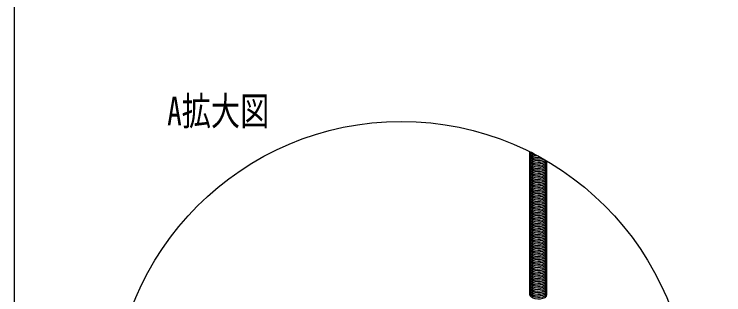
# Model space of a CAD drawing. Units: millimetres on the paper. Extents: x -142 to 140, y -97 to 98.
# Drawn here: x -142.1 to -45.6, y -37.4 to 0.7 of the extents above; entities that cross this region are included whole.
import ezdxf
from ezdxf.enums import TextEntityAlignment as Align

# ---------------------------------------------------------------- set-up
doc = ezdxf.new("R2010")
doc.units = ezdxf.units.MM
doc.layers.add('0-0_文字･図枠･寸法', color=7, linetype='Continuous')
doc.layers.add('0-3_天井下地', color=7, linetype='Continuous')
doc.styles.add('ＭＳ ゴシック', font='')
doc.styles.get('ＭＳ ゴシック').set_extended_font_data('MS Gothic')

msp = doc.modelspace()

# ---------------------------------------------------------------- linework, layer by layer
at = {"layer": '0-0_文字･図枠･寸法'}
msp.add_lwpolyline([(139.936, 98.231), (-142.064, 98.231), (-142.064, -96.769)], dxfattribs=at)
msp.add_circle((-89.421, -53.015), 39.18, dxfattribs=at)
at = {"layer": '0-3_天井下地'}
for points in [[(-70.441, -18.738), (-70.528, -18.757), (-70.862, -18.77), (-71.189, -18.729), (-71.483, -18.637), (-71.72, -18.5), (-71.88, -18.33), (-71.952, -18.141), (-71.94, -17.986)], [(-70.176, -18.886), (-70.214, -18.903), (-70.528, -18.97), (-70.862, -18.984), (-71.189, -18.943), (-71.483, -18.85), (-71.72, -18.713), (-71.88, -18.544), (-71.952, -18.355), (-71.94, -18.2)], [(-70.779, -18.553), (-70.862, -18.557), (-71.189, -18.516), (-71.483, -18.423), (-71.72, -18.286), (-71.88, -18.117), (-71.944, -17.948)], [(-71.345, -18.253), (-71.483, -18.21), (-71.72, -18.073), (-71.742, -18.05)], [(-69.963, -19.008), (-70.214, -19.116), (-70.528, -19.184), (-70.862, -19.197), (-71.189, -19.156), (-71.483, -19.064), (-71.72, -18.927), (-71.88, -18.757), (-71.952, -18.568), (-71.94, -18.413)], [(-69.946, -19.214), (-70.214, -19.33), (-70.528, -19.397), (-70.862, -19.411), (-71.189, -19.37), (-71.483, -19.277), (-71.72, -19.14), (-71.88, -18.971), (-71.952, -18.782), (-71.94, -18.627)], [(-69.946, -19.427), (-70.214, -19.543), (-70.528, -19.611), (-70.862, -19.624), (-71.189, -19.583), (-71.483, -19.491), (-71.72, -19.354), (-71.88, -19.184), (-71.952, -18.995), (-71.94, -18.84)], [(-69.946, -19.641), (-70.214, -19.757), (-70.528, -19.824), (-70.862, -19.838), (-71.189, -19.797), (-71.483, -19.704), (-71.72, -19.568), (-71.88, -19.398), (-71.952, -19.209), (-71.94, -19.054)], [(-69.946, -19.854), (-70.214, -19.97), (-70.528, -20.038), (-70.862, -20.052), (-71.189, -20.01), (-71.483, -19.918), (-71.72, -19.781), (-71.88, -19.611), (-71.952, -19.422), (-71.94, -19.267)], [(-69.946, -19.854), (-70.214, -19.97), (-70.528, -20.038), (-70.862, -20.052), (-71.189, -20.01), (-71.483, -19.918), (-71.72, -19.781), (-71.88, -19.611), (-71.952, -19.422), (-71.94, -19.267)], [(-69.946, -20.068), (-70.214, -20.184), (-70.528, -20.251), (-70.862, -20.265), (-71.189, -20.224), (-71.483, -20.131), (-71.72, -19.995), (-71.88, -19.825), (-71.952, -19.636), (-71.94, -19.481)], [(-69.946, -20.281), (-70.214, -20.397), (-70.528, -20.465), (-70.862, -20.479), (-71.189, -20.437), (-71.483, -20.345), (-71.72, -20.208), (-71.88, -20.038), (-71.952, -19.849), (-71.94, -19.694)], [(-69.946, -20.495), (-70.214, -20.611), (-70.528, -20.678), (-70.862, -20.692), (-71.189, -20.651), (-71.483, -20.558), (-71.72, -20.422), (-71.88, -20.252), (-71.952, -20.063), (-71.94, -19.908)], [(-69.946, -20.708), (-70.214, -20.824), (-70.528, -20.892), (-70.862, -20.906), (-71.189, -20.864), (-71.483, -20.772), (-71.72, -20.635), (-71.88, -20.465), (-71.952, -20.276), (-71.94, -20.121)], [(-69.946, -20.922), (-70.214, -21.038), (-70.528, -21.105), (-70.862, -21.119), (-71.189, -21.078), (-71.483, -20.985), (-71.72, -20.849), (-71.88, -20.679), (-71.952, -20.49), (-71.94, -20.335)], [(-69.946, -21.135), (-70.214, -21.251), (-70.528, -21.319), (-70.862, -21.333), (-71.189, -21.291), (-71.483, -21.199), (-71.72, -21.062), (-71.88, -20.892), (-71.952, -20.703), (-71.94, -20.548)], [(-69.946, -21.349), (-70.214, -21.465), (-70.528, -21.532), (-70.862, -21.546), (-71.189, -21.505), (-71.483, -21.412), (-71.72, -21.276), (-71.88, -21.106), (-71.952, -20.917), (-71.94, -20.762)], [(-69.946, -21.349), (-70.214, -21.465), (-70.528, -21.532), (-70.862, -21.546), (-71.189, -21.505), (-71.483, -21.412), (-71.72, -21.276), (-71.88, -21.106), (-71.952, -20.917), (-71.94, -20.762)], [(-69.946, -21.562), (-70.214, -21.678), (-70.528, -21.746), (-70.862, -21.76), (-71.189, -21.718), (-71.483, -21.626), (-71.72, -21.489), (-71.88, -21.319), (-71.952, -21.13), (-71.94, -20.975)], [(-69.946, -21.776), (-70.214, -21.892), (-70.528, -21.959), (-70.862, -21.973), (-71.189, -21.932), (-71.483, -21.839), (-71.72, -21.703), (-71.88, -21.533), (-71.952, -21.344), (-71.94, -21.189)], [(-69.946, -21.989), (-70.214, -22.105), (-70.528, -22.173), (-70.862, -22.187), (-71.189, -22.146), (-71.483, -22.053), (-71.72, -21.916), (-71.88, -21.746), (-71.952, -21.558), (-71.94, -21.402)], [(-69.946, -22.203), (-70.214, -22.319), (-70.528, -22.386), (-70.862, -22.4), (-71.189, -22.359), (-71.483, -22.266), (-71.72, -22.13), (-71.88, -21.96), (-71.952, -21.771), (-71.94, -21.616)], [(-69.946, -22.416), (-70.214, -22.532), (-70.528, -22.6), (-70.862, -22.614), (-71.189, -22.573), (-71.483, -22.48), (-71.72, -22.343), (-71.88, -22.173), (-71.952, -21.985), (-71.94, -21.829)], [(-69.946, -22.63), (-70.214, -22.746), (-70.528, -22.813), (-70.862, -22.827), (-71.189, -22.786), (-71.483, -22.693), (-71.72, -22.557), (-71.88, -22.387), (-71.952, -22.198), (-71.94, -22.043)], [(-69.946, -22.63), (-70.214, -22.746), (-70.528, -22.813), (-70.862, -22.827), (-71.189, -22.786), (-71.483, -22.693), (-71.72, -22.557), (-71.88, -22.387), (-71.952, -22.198), (-71.94, -22.043)], [(-69.946, -22.843), (-70.214, -22.959), (-70.528, -23.027), (-70.862, -23.041), (-71.189, -23), (-71.483, -22.907), (-71.72, -22.77), (-71.88, -22.6), (-71.952, -22.412), (-71.94, -22.256)], [(-69.946, -23.057), (-70.214, -23.173), (-70.528, -23.24), (-70.862, -23.254), (-71.189, -23.213), (-71.483, -23.12), (-71.72, -22.984), (-71.88, -22.814), (-71.952, -22.625), (-71.94, -22.47)], [(-69.946, -23.27), (-70.214, -23.386), (-70.528, -23.454), (-70.862, -23.468), (-71.189, -23.427), (-71.483, -23.334), (-71.72, -23.197), (-71.88, -23.028), (-71.952, -22.839), (-71.94, -22.683)], [(-69.946, -23.484), (-70.214, -23.6), (-70.528, -23.667), (-70.862, -23.681), (-71.189, -23.64), (-71.483, -23.547), (-71.72, -23.411), (-71.88, -23.241), (-71.952, -23.052), (-71.94, -22.897)], [(-69.946, -23.697), (-70.214, -23.813), (-70.528, -23.881), (-70.862, -23.895), (-71.189, -23.854), (-71.483, -23.761), (-71.72, -23.624), (-71.88, -23.455), (-71.952, -23.266), (-71.94, -23.11)], [(-69.946, -23.911), (-70.214, -24.027), (-70.528, -24.094), (-70.862, -24.108), (-71.189, -24.067), (-71.483, -23.974), (-71.72, -23.838), (-71.88, -23.668), (-71.952, -23.479), (-71.94, -23.324)], [(-69.946, -24.124), (-70.214, -24.24), (-70.528, -24.308), (-70.862, -24.322), (-71.189, -24.281), (-71.483, -24.188), (-71.72, -24.051), (-71.88, -23.882), (-71.952, -23.693), (-71.94, -23.537)], [(-69.946, -24.124), (-70.214, -24.24), (-70.528, -24.308), (-70.862, -24.322), (-71.189, -24.281), (-71.483, -24.188), (-71.72, -24.051), (-71.88, -23.882), (-71.952, -23.693), (-71.94, -23.537)], [(-69.946, -24.338), (-70.214, -24.454), (-70.528, -24.521), (-70.862, -24.535), (-71.189, -24.494), (-71.483, -24.401), (-71.72, -24.265), (-71.88, -24.095), (-71.952, -23.906), (-71.94, -23.751)], [(-69.946, -24.552), (-70.214, -24.667), (-70.528, -24.735), (-70.862, -24.749), (-71.189, -24.708), (-71.483, -24.615), (-71.72, -24.478), (-71.88, -24.309), (-71.952, -24.12), (-71.94, -23.964)], [(-69.946, -24.765), (-70.214, -24.881), (-70.528, -24.948), (-70.862, -24.962), (-71.189, -24.921), (-71.483, -24.828), (-71.72, -24.692), (-71.88, -24.522), (-71.952, -24.333), (-71.94, -24.178)], [(-69.946, -24.979), (-70.214, -25.094), (-70.528, -25.162), (-70.862, -25.176), (-71.189, -25.135), (-71.483, -25.042), (-71.72, -24.905), (-71.88, -24.736), (-71.952, -24.547), (-71.94, -24.391)], [(-69.946, -25.192), (-70.214, -25.308), (-70.528, -25.375), (-70.862, -25.389), (-71.189, -25.348), (-71.483, -25.256), (-71.72, -25.119), (-71.88, -24.949), (-71.952, -24.76), (-71.94, -24.605)], [(-69.946, -25.406), (-70.214, -25.521), (-70.528, -25.589), (-70.862, -25.603), (-71.189, -25.562), (-71.483, -25.469), (-71.72, -25.332), (-71.88, -25.163), (-71.952, -24.974), (-71.94, -24.818)], [(-69.946, -25.406), (-70.214, -25.521), (-70.528, -25.589), (-70.862, -25.603), (-71.189, -25.562), (-71.483, -25.469), (-71.72, -25.332), (-71.88, -25.163), (-71.952, -24.974), (-71.94, -24.818)], [(-69.946, -25.619), (-70.214, -25.735), (-70.528, -25.802), (-70.862, -25.816), (-71.189, -25.775), (-71.483, -25.683), (-71.72, -25.546), (-71.88, -25.376), (-71.952, -25.187), (-71.94, -25.032)], [(-69.946, -25.833), (-70.214, -25.948), (-70.528, -26.016), (-70.862, -26.03), (-71.189, -25.989), (-71.483, -25.896), (-71.72, -25.759), (-71.88, -25.59), (-71.952, -25.401), (-71.94, -25.246)], [(-69.946, -26.046), (-70.214, -26.162), (-70.528, -26.23), (-70.862, -26.243), (-71.189, -26.202), (-71.483, -26.11), (-71.72, -25.973), (-71.88, -25.803), (-71.952, -25.614), (-71.94, -25.459)], [(-69.946, -26.26), (-70.214, -26.375), (-70.528, -26.443), (-70.862, -26.457), (-71.189, -26.416), (-71.483, -26.323), (-71.72, -26.186), (-71.88, -26.017), (-71.952, -25.828), (-71.94, -25.673)], [(-69.946, -26.473), (-70.214, -26.589), (-70.528, -26.657), (-70.862, -26.67), (-71.189, -26.629), (-71.483, -26.537), (-71.72, -26.4), (-71.88, -26.23), (-71.952, -26.041), (-71.94, -25.886)], [(-69.946, -26.687), (-70.214, -26.802), (-70.528, -26.87), (-70.862, -26.884), (-71.189, -26.843), (-71.483, -26.75), (-71.72, -26.613), (-71.88, -26.444), (-71.952, -26.255), (-71.94, -26.1)], [(-69.946, -26.9), (-70.214, -27.016), (-70.528, -27.084), (-70.862, -27.097), (-71.189, -27.056), (-71.483, -26.964), (-71.72, -26.827), (-71.88, -26.657), (-71.952, -26.468), (-71.94, -26.313)], [(-69.946, -26.9), (-70.214, -27.016), (-70.528, -27.084), (-70.862, -27.097), (-71.189, -27.056), (-71.483, -26.964), (-71.72, -26.827), (-71.88, -26.657), (-71.952, -26.468), (-71.94, -26.313)], [(-69.946, -27.114), (-70.214, -27.23), (-70.528, -27.297), (-70.862, -27.311), (-71.189, -27.27), (-71.483, -27.177), (-71.72, -27.04), (-71.88, -26.871), (-71.952, -26.682), (-71.94, -26.527)], [(-69.946, -27.327), (-70.214, -27.443), (-70.528, -27.511), (-70.862, -27.524), (-71.189, -27.483), (-71.483, -27.391), (-71.72, -27.254), (-71.88, -27.084), (-71.952, -26.895), (-71.94, -26.74)], [(-69.946, -27.541), (-70.214, -27.657), (-70.528, -27.724), (-70.862, -27.738), (-71.189, -27.697), (-71.483, -27.604), (-71.72, -27.467), (-71.88, -27.298), (-71.952, -27.109), (-71.94, -26.954)], [(-69.946, -27.754), (-70.214, -27.87), (-70.528, -27.938), (-70.862, -27.951), (-71.189, -27.91), (-71.483, -27.818), (-71.72, -27.681), (-71.88, -27.511), (-71.952, -27.322), (-71.94, -27.167)], [(-69.946, -27.968), (-70.214, -28.084), (-70.528, -28.151), (-70.862, -28.165), (-71.189, -28.124), (-71.483, -28.031), (-71.72, -27.894), (-71.88, -27.725), (-71.952, -27.536), (-71.94, -27.381)], [(-69.946, -28.181), (-70.214, -28.297), (-70.528, -28.365), (-70.862, -28.378), (-71.189, -28.337), (-71.483, -28.245), (-71.72, -28.108), (-71.88, -27.938), (-71.952, -27.749), (-71.94, -27.594)], [(-69.946, -28.181), (-70.214, -28.297), (-70.528, -28.365), (-70.862, -28.378), (-71.189, -28.337), (-71.483, -28.245), (-71.72, -28.108), (-71.88, -27.938), (-71.952, -27.749), (-71.94, -27.594)], [(-69.946, -28.395), (-70.214, -28.511), (-70.528, -28.578), (-70.862, -28.592), (-71.189, -28.551), (-71.483, -28.458), (-71.72, -28.321), (-71.88, -28.152), (-71.952, -27.963), (-71.94, -27.808)], [(-69.946, -28.608), (-70.214, -28.724), (-70.528, -28.792), (-70.862, -28.805), (-71.189, -28.764), (-71.483, -28.672), (-71.72, -28.535), (-71.88, -28.365), (-71.952, -28.176), (-71.94, -28.021)], [(-69.946, -28.822), (-70.214, -28.938), (-70.528, -29.005), (-70.862, -29.019), (-71.189, -28.978), (-71.483, -28.885), (-71.72, -28.748), (-71.88, -28.579), (-71.952, -28.39), (-71.94, -28.235)], [(-69.946, -29.035), (-70.214, -29.151), (-70.528, -29.219), (-70.862, -29.232), (-71.189, -29.191), (-71.483, -29.099), (-71.72, -28.962), (-71.88, -28.792), (-71.952, -28.603), (-71.94, -28.448)], [(-69.946, -29.249), (-70.214, -29.365), (-70.528, -29.432), (-70.862, -29.446), (-71.189, -29.405), (-71.483, -29.312), (-71.72, -29.176), (-71.88, -29.006), (-71.952, -28.817), (-71.94, -28.662)], [(-69.946, -29.462), (-70.214, -29.578), (-70.528, -29.646), (-70.862, -29.659), (-71.189, -29.618), (-71.483, -29.526), (-71.72, -29.389), (-71.88, -29.219), (-71.952, -29.03), (-71.94, -28.875)], [(-69.946, -29.676), (-70.214, -29.792), (-70.528, -29.859), (-70.862, -29.873), (-71.189, -29.832), (-71.483, -29.739), (-71.72, -29.603), (-71.88, -29.433), (-71.952, -29.244), (-71.94, -29.089)], [(-69.946, -29.676), (-70.214, -29.792), (-70.528, -29.859), (-70.862, -29.873), (-71.189, -29.832), (-71.483, -29.739), (-71.72, -29.603), (-71.88, -29.433), (-71.952, -29.244), (-71.94, -29.089)], [(-69.946, -29.889), (-70.214, -30.005), (-70.528, -30.073), (-70.862, -30.087), (-71.189, -30.045), (-71.483, -29.953), (-71.72, -29.816), (-71.88, -29.646), (-71.952, -29.457), (-71.94, -29.302)], [(-69.946, -30.103), (-70.214, -30.219), (-70.528, -30.286), (-70.862, -30.3), (-71.189, -30.259), (-71.483, -30.166), (-71.72, -30.03), (-71.88, -29.86), (-71.952, -29.671), (-71.94, -29.516)], [(-69.946, -30.316), (-70.214, -30.432), (-70.528, -30.5), (-70.862, -30.514), (-71.189, -30.472), (-71.483, -30.38), (-71.72, -30.243), (-71.88, -30.073), (-71.952, -29.884), (-71.94, -29.729)], [(-69.946, -30.53), (-70.214, -30.646), (-70.528, -30.713), (-70.862, -30.727), (-71.189, -30.686), (-71.483, -30.593), (-71.72, -30.457), (-71.88, -30.287), (-71.952, -30.098), (-71.94, -29.943)], [(-69.946, -30.743), (-70.214, -30.859), (-70.528, -30.927), (-70.862, -30.941), (-71.189, -30.899), (-71.483, -30.807), (-71.72, -30.67), (-71.88, -30.5), (-71.952, -30.311), (-71.94, -30.156)], [(-69.946, -30.957), (-70.214, -31.073), (-70.528, -31.14), (-70.862, -31.154), (-71.189, -31.113), (-71.483, -31.02), (-71.72, -30.884), (-71.88, -30.714), (-71.952, -30.525), (-71.94, -30.37)], [(-69.946, -30.957), (-70.214, -31.073), (-70.528, -31.14), (-70.862, -31.154), (-71.189, -31.113), (-71.483, -31.02), (-71.72, -30.884), (-71.88, -30.714), (-71.952, -30.525), (-71.94, -30.37)], [(-69.946, -31.17), (-70.214, -31.286), (-70.528, -31.354), (-70.862, -31.368), (-71.189, -31.326), (-71.483, -31.234), (-71.72, -31.097), (-71.88, -30.927), (-71.952, -30.738), (-71.94, -30.583)], [(-69.946, -31.384), (-70.214, -31.5), (-70.528, -31.567), (-70.862, -31.581), (-71.189, -31.54), (-71.483, -31.447), (-71.72, -31.311), (-71.88, -31.141), (-71.952, -30.952), (-71.94, -30.797)], [(-69.946, -31.597), (-70.214, -31.713), (-70.528, -31.781), (-70.862, -31.795), (-71.189, -31.753), (-71.483, -31.661), (-71.72, -31.524), (-71.88, -31.354), (-71.952, -31.166), (-71.94, -31.01)], [(-69.946, -31.811), (-70.214, -31.927), (-70.528, -31.994), (-70.862, -32.008), (-71.189, -31.967), (-71.483, -31.874), (-71.72, -31.738), (-71.88, -31.568), (-71.952, -31.379), (-71.94, -31.224)], [(-69.946, -32.024), (-70.214, -32.14), (-70.528, -32.208), (-70.862, -32.222), (-71.189, -32.181), (-71.483, -32.088), (-71.72, -31.951), (-71.88, -31.781), (-71.952, -31.593), (-71.94, -31.437)], [(-69.946, -32.238), (-70.214, -32.354), (-70.528, -32.421), (-70.862, -32.435), (-71.189, -32.394), (-71.483, -32.301), (-71.72, -32.165), (-71.88, -31.995), (-71.952, -31.806), (-71.94, -31.651)], [(-69.946, -32.451), (-70.214, -32.567), (-70.528, -32.635), (-70.862, -32.649), (-71.189, -32.608), (-71.483, -32.515), (-71.72, -32.378), (-71.88, -32.208), (-71.952, -32.02), (-71.94, -31.864)], [(-69.946, -32.451), (-70.214, -32.567), (-70.528, -32.635), (-70.862, -32.649), (-71.189, -32.608), (-71.483, -32.515), (-71.72, -32.378), (-71.88, -32.208), (-71.952, -32.02), (-71.94, -31.864)], [(-69.946, -32.665), (-70.214, -32.781), (-70.528, -32.848), (-70.862, -32.862), (-71.189, -32.821), (-71.483, -32.728), (-71.72, -32.592), (-71.88, -32.422), (-71.952, -32.233), (-71.94, -32.078)], [(-69.946, -32.878), (-70.214, -32.994), (-70.528, -33.062), (-70.862, -33.076), (-71.189, -33.035), (-71.483, -32.942), (-71.72, -32.805), (-71.88, -32.635), (-71.952, -32.447), (-71.94, -32.291)], [(-69.946, -33.092), (-70.214, -33.208), (-70.528, -33.275), (-70.862, -33.289), (-71.189, -33.248), (-71.483, -33.155), (-71.72, -33.019), (-71.88, -32.849), (-71.952, -32.66), (-71.94, -32.505)], [(-69.946, -33.305), (-70.214, -33.421), (-70.528, -33.489), (-70.862, -33.503), (-71.189, -33.462), (-71.483, -33.369), (-71.72, -33.232), (-71.88, -33.063), (-71.952, -32.874), (-71.94, -32.718)], [(-69.946, -33.519), (-70.214, -33.635), (-70.528, -33.702), (-70.862, -33.716), (-71.189, -33.675), (-71.483, -33.582), (-71.72, -33.446), (-71.88, -33.276), (-71.952, -33.087), (-71.94, -32.932)], [(-69.946, -33.732), (-70.214, -33.848), (-70.528, -33.916), (-70.862, -33.93), (-71.189, -33.889), (-71.483, -33.796), (-71.72, -33.659), (-71.88, -33.49), (-71.952, -33.301), (-71.94, -33.145)], [(-69.946, -33.732), (-70.214, -33.848), (-70.528, -33.916), (-70.862, -33.93), (-71.189, -33.889), (-71.483, -33.796), (-71.72, -33.659), (-71.88, -33.49), (-71.952, -33.301), (-71.94, -33.145)], [(-69.946, -33.946), (-70.214, -34.062), (-70.528, -34.129), (-70.862, -34.143), (-71.189, -34.102), (-71.483, -34.009), (-71.72, -33.873), (-71.88, -33.703), (-71.952, -33.514), (-71.94, -33.359)], [(-69.946, -34.159), (-70.214, -34.275), (-70.528, -34.343), (-70.862, -34.357), (-71.189, -34.316), (-71.483, -34.223), (-71.72, -34.086), (-71.88, -33.917), (-71.952, -33.728), (-71.94, -33.572)], [(-69.946, -34.373), (-70.214, -34.489), (-70.528, -34.556), (-70.862, -34.57), (-71.189, -34.529), (-71.483, -34.436), (-71.72, -34.3), (-71.88, -34.13), (-71.952, -33.941), (-71.94, -33.786)], [(-69.946, -34.587), (-70.214, -34.702), (-70.528, -34.77), (-70.862, -34.784), (-71.189, -34.743), (-71.483, -34.65), (-71.72, -34.513), (-71.88, -34.344), (-71.952, -34.155), (-71.94, -33.999)], [(-69.946, -34.8), (-70.214, -34.916), (-70.528, -34.983), (-70.862, -34.997), (-71.189, -34.956), (-71.483, -34.863), (-71.72, -34.727), (-71.88, -34.557), (-71.952, -34.368), (-71.94, -34.213)], [(-69.946, -35.014), (-70.214, -35.129), (-70.528, -35.197), (-70.862, -35.211), (-71.189, -35.17), (-71.483, -35.077), (-71.72, -34.94), (-71.88, -34.771), (-71.952, -34.582), (-71.94, -34.426)], [(-69.946, -35.227), (-70.214, -35.343), (-70.528, -35.41), (-70.862, -35.424), (-71.189, -35.383), (-71.483, -35.291), (-71.72, -35.154), (-71.88, -34.984), (-71.952, -34.795), (-71.94, -34.64)], [(-69.946, -35.227), (-70.214, -35.343), (-70.528, -35.41), (-70.862, -35.424), (-71.189, -35.383), (-71.483, -35.291), (-71.72, -35.154), (-71.88, -34.984), (-71.952, -34.795), (-71.94, -34.64)], [(-69.946, -35.441), (-70.214, -35.556), (-70.528, -35.624), (-70.862, -35.638), (-71.189, -35.597), (-71.483, -35.504), (-71.72, -35.367), (-71.88, -35.198), (-71.952, -35.009), (-71.94, -34.853)], [(-69.946, -35.654), (-70.214, -35.77), (-70.528, -35.838), (-70.862, -35.851), (-71.189, -35.81), (-71.483, -35.718), (-71.72, -35.581), (-71.88, -35.411), (-71.952, -35.222), (-71.94, -35.067)], [(-69.946, -35.868), (-70.214, -35.983), (-70.528, -36.051), (-70.862, -36.065), (-71.189, -36.024), (-71.483, -35.931), (-71.72, -35.794), (-71.88, -35.625), (-71.952, -35.436), (-71.94, -35.281)], [(-69.946, -36.081), (-70.214, -36.197), (-70.528, -36.265), (-70.862, -36.278), (-71.189, -36.237), (-71.483, -36.145), (-71.72, -36.008), (-71.88, -35.838), (-71.952, -35.649), (-71.94, -35.494)], [(-69.946, -36.295), (-70.214, -36.41), (-70.528, -36.478), (-70.862, -36.492), (-71.189, -36.451), (-71.483, -36.358), (-71.72, -36.221), (-71.88, -36.052), (-71.952, -35.863), (-71.94, -35.708)], [(-69.946, -36.508), (-70.214, -36.624), (-70.528, -36.692), (-70.862, -36.705), (-71.189, -36.664), (-71.483, -36.572), (-71.72, -36.435), (-71.88, -36.265), (-71.952, -36.076), (-71.94, -35.921)], [(-69.946, -36.508), (-70.214, -36.624), (-70.528, -36.692), (-70.862, -36.705), (-71.189, -36.664), (-71.483, -36.572), (-71.72, -36.435), (-71.88, -36.265), (-71.952, -36.076), (-71.94, -35.921)], [(-69.946, -36.722), (-70.214, -36.837), (-70.528, -36.905), (-70.862, -36.919), (-71.189, -36.878), (-71.483, -36.785), (-71.72, -36.648), (-71.88, -36.479), (-71.952, -36.29), (-71.94, -36.135)], [(-69.946, -36.935), (-70.214, -37.051), (-70.528, -37.119), (-70.862, -37.132), (-71.189, -37.091), (-71.483, -36.999), (-71.72, -36.862), (-71.88, -36.692), (-71.952, -36.503), (-71.94, -36.348)], [(-69.946, -37.149), (-70.214, -37.265), (-70.528, -37.332), (-70.862, -37.346), (-71.189, -37.305), (-71.483, -37.212), (-71.72, -37.075), (-71.88, -36.906), (-71.952, -36.717), (-71.94, -36.562)], [(-69.946, -37.362), (-70.214, -37.478), (-70.528, -37.546), (-70.862, -37.559), (-71.189, -37.518), (-71.483, -37.426), (-71.72, -37.289), (-71.88, -37.119), (-71.952, -36.93), (-71.94, -36.775)], [(-69.946, -37.576), (-70.214, -37.692), (-70.528, -37.759), (-70.862, -37.773), (-71.189, -37.732), (-71.483, -37.639), (-71.72, -37.502), (-71.88, -37.333), (-71.952, -37.144), (-71.94, -36.989)], [(-69.946, -37.789), (-70.214, -37.905), (-70.528, -37.973), (-70.862, -37.986), (-71.189, -37.945), (-71.483, -37.853), (-71.72, -37.716), (-71.88, -37.546), (-71.952, -37.357), (-71.94, -37.202)]]:
    msp.add_lwpolyline(points, dxfattribs=at)
for centre, end in [((-70.132, -18.723), 312.05986), ((-70.132, -18.936), 332.48871), ((-70.132, -19.15), 353.26391), ((-70.132, -19.363), 10.56015), ((-70.132, -19.363), 10.56015), ((-70.132, -19.577), 10.56015), ((-70.132, -19.79), 10.56015), ((-70.132, -20.004), 10.56015), ((-70.132, -20.217), 10.56015), ((-70.132, -20.431), 10.56015), ((-70.132, -20.644), 10.56015), ((-70.132, -20.858), 10.56015), ((-70.132, -20.858), 10.56015), ((-70.132, -21.071), 10.56015), ((-70.132, -21.285), 10.56015), ((-70.132, -21.499), 10.56015), ((-70.132, -21.712), 10.56015), ((-70.132, -21.926), 10.56015), ((-70.132, -22.139), 10.56015), ((-70.132, -22.139), 10.56015), ((-70.132, -22.353), 10.56015), ((-70.132, -22.566), 10.56015), ((-70.132, -22.78), 10.56015), ((-70.132, -22.993), 10.56015), ((-70.132, -23.207), 10.56015), ((-70.132, -23.42), 10.56015), ((-70.132, -23.634), 10.56015), ((-70.132, -23.634), 10.56015), ((-70.132, -23.847), 10.56015), ((-70.132, -24.061), 10.56015), ((-70.132, -24.274), 10.56015), ((-70.132, -24.488), 10.56015), ((-70.132, -24.701), 10.56015), ((-70.132, -24.915), 10.56015), ((-70.132, -24.915), 10.56015), ((-70.132, -25.128), 10.56015), ((-70.132, -25.342), 10.56015), ((-70.132, -25.555), 10.56015), ((-70.132, -25.769), 10.56015), ((-70.132, -25.982), 10.56015), ((-70.132, -26.196), 10.56015), ((-70.132, -26.409), 10.56015), ((-70.132, -26.409), 10.56015), ((-70.132, -26.623), 10.56015), ((-70.132, -26.836), 10.56015), ((-70.132, -27.05), 10.56015), ((-70.132, -27.263), 10.56015), ((-70.132, -27.477), 10.56015), ((-70.132, -27.69), 10.56015), ((-70.132, -27.69), 10.56015), ((-70.132, -27.904), 10.56015), ((-70.132, -28.117), 10.56015), ((-70.132, -28.331), 10.56015), ((-70.132, -28.544), 10.56015), ((-70.132, -28.758), 10.56015), ((-70.132, -28.971), 10.56015), ((-70.132, -29.185), 10.56015), ((-70.132, -29.185), 10.56015), ((-70.132, -29.398), 10.56015), ((-70.132, -29.612), 10.56015), ((-70.132, -29.825), 10.56015), ((-70.132, -30.039), 10.56015), ((-70.132, -30.252), 10.56015), ((-70.132, -30.466), 10.56015), ((-70.132, -30.466), 10.56015), ((-70.132, -30.679), 10.56015), ((-70.132, -30.893), 10.56015), ((-70.132, -31.106), 10.56015), ((-70.132, -31.32), 10.56015), ((-70.132, -31.534), 10.56015), ((-70.132, -31.747), 10.56015), ((-70.132, -31.961), 10.56015), ((-70.132, -31.961), 10.56015), ((-70.132, -32.174), 10.56015), ((-70.132, -32.388), 10.56015), ((-70.132, -32.601), 10.56015), ((-70.132, -32.815), 10.56015), ((-70.132, -33.028), 10.56015), ((-70.132, -33.242), 10.56015), ((-70.132, -33.242), 10.56015), ((-70.132, -33.455), 10.56015), ((-70.132, -33.669), 10.56015), ((-70.132, -33.882), 10.56015), ((-70.132, -34.096), 10.56015), ((-70.132, -34.309), 10.56015), ((-70.132, -34.523), 10.56015), ((-70.132, -34.736), 10.56015), ((-70.132, -34.736), 10.56015), ((-70.132, -34.95), 10.56015), ((-70.132, -35.163), 10.56015), ((-70.132, -35.377), 10.56015), ((-70.132, -35.59), 10.56015), ((-70.132, -35.804), 10.56015), ((-70.132, -36.017), 10.56015), ((-70.132, -36.017), 10.56015), ((-70.132, -36.231), 10.56015), ((-70.132, -36.444), 10.56015), ((-70.132, -36.658), 10.56015), ((-70.132, -36.871), 10.56015), ((-70.132, -37.085), 10.56015), ((-70.132, -37.298), 10.56015)]:
    msp.add_arc(centre, 0.525, 290.75636, end, dxfattribs=at)

# ---------------------------------------------------------------- texts
at = {"layer": '0-0_文字･図枠･寸法', "style": 'ＭＳ ゴシック', "width": 0.75}
msp.add_text('A拡大図', height=3.88, dxfattribs=at).set_placement((-121.258, -15.528), align=Align.BOTTOM_LEFT)

doc.saveas('drawing.dxf')
